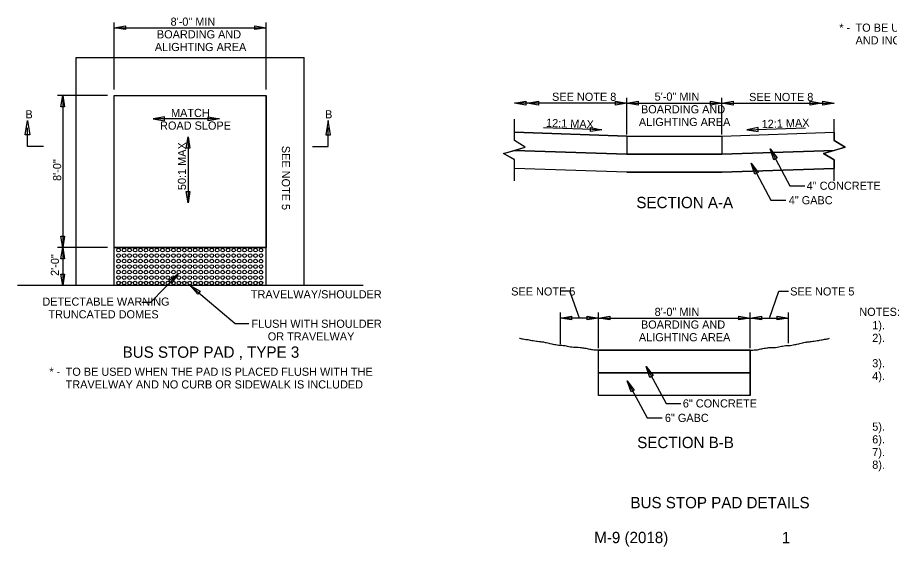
# Model space of a CAD drawing. Extents: x 1.3 to 18, y 0.6 to 10.4.
# Drawn here: x 1.34 to 10.97, y 0.57 to 6.42 of the extents above; entities that cross this region are included whole.
import ezdxf

# ---------------------------------------------------------------- set-up
doc = ezdxf.new("R2010")
doc.units = 0
for name, color, linetype in [('SD_P_Dimension Lines', 7, 'Continuous'), ('SD_P_Dimension Text', 7, 'Continuous'), ('SD_P_Prop Object Lines', 7, 'Continuous'), ('SD_P_Shading', 7, 'Continuous'), ('SD_P_Subtitles', 7, 'Continuous'), ('SD_X_Exist Hidden Lines', 7, 'Continuous'), ('SD_X_Exist Object Lines', 7, 'Continuous')]:
    doc.layers.add(name, color=color, linetype=linetype)

msp = doc.modelspace()

# ---------------------------------------------------------------- linework, layer by layer
at = {"layer": 'SD_P_Dimension Lines'}
for p, q in [((2.4068, 5.6199), (2.4068, 6.3622)), ((4.0845, 5.6199), (4.0845, 6.3622)), ((2.4068, 6.3022), (4.0845, 6.3022)), ((2.3329, 5.5552), (1.7777, 5.5552)), ((1.8377, 5.5552), (1.8377, 3.8775)), ((8.0663, 5.1222), (8.0663, 5.5301)), ((9.1149, 5.1222), (9.1149, 5.5301)), ((8.0663, 5.4701), (6.8246, 5.4701)), ((8.0663, 5.4701), (9.1149, 5.4701)), ((9.1149, 5.4701), (10.357, 5.4701)), ((3.5665, 5.2968), (2.837, 5.2968)), ((1.4232, 5.1217), (1.449, 5.278)), ((1.449, 5.278), (1.4757, 5.1218)), ((4.7696, 5.278), (4.7429, 5.1218)), ((4.7954, 5.1217), (4.7696, 5.278)), ((1.4757, 5.1218), (1.4232, 5.1217)), ((1.449, 4.9911), (1.449, 5.1971)), ((4.7429, 5.1218), (4.7954, 5.1217)), ((4.7696, 4.9911), (4.7696, 5.1971)), ((7.79, 5.1752), (7.1442, 5.1968)), ((9.3912, 5.1752), (10.037, 5.1968)), ((3.2207, 5.0974), (3.2207, 4.3679)), ((1.623, 4.9911), (1.449, 4.9911)), ((4.5956, 4.9911), (4.7696, 4.9911)), ((9.648, 4.966), (9.8671, 4.559)), ((9.4388, 4.806), (9.6578, 4.399)), ((9.8671, 4.559), (10.0314, 4.559)), ((9.6578, 4.399), (9.8221, 4.399)), ((2.3329, 3.8775), (1.7777, 3.8775)), ((1.8377, 3.8775), (1.8377, 3.4581)), ((2.8091, 3.2746), (3.1129, 3.5833)), ((3.2457, 3.4581), (3.7397, 3.0387)), ((7.4373, 3.3949), (7.331, 3.3949)), ((7.5417, 3.098), (7.4373, 3.3949)), ((9.6395, 3.098), (9.7439, 3.3949)), ((9.7439, 3.3949), (9.8502, 3.3949)), ((2.7091, 3.2746), (2.8091, 3.2746)), ((7.3317, 2.8096), (7.3317, 3.158)), ((7.7517, 3.098), (7.3317, 3.098)), ((7.7517, 2.7634), (7.7517, 3.158)), ((7.7517, 3.098), (9.4295, 3.098)), ((9.4295, 2.7634), (9.4295, 3.158)), ((9.4295, 3.098), (9.8495, 3.098)), ((9.8495, 2.8194), (9.8495, 3.158)), ((3.7397, 3.0387), (3.8926, 3.0387)), ((8.2803, 2.5628), (8.4993, 2.1558)), ((8.071, 2.4028), (8.2901, 1.9958)), ((8.4993, 2.1558), (8.6636, 2.1558)), ((8.2901, 1.9958), (8.4544, 1.9958))]:
    msp.add_line(p, q, dxfattribs=at)
for points in [[(2.5318, 6.2814), (2.4068, 6.3022), (2.5318, 6.323)], [(3.9595, 6.323), (4.0845, 6.3022), (3.9595, 6.2814)], [(1.8169, 5.4302), (1.8377, 5.5552), (1.8585, 5.4302)], [(6.9496, 5.4493), (6.8246, 5.4701), (6.9496, 5.4909)], [(7.0896, 5.4493), (6.9646, 5.4701), (7.0896, 5.4909)], [(7.9413, 5.4909), (8.0663, 5.4701), (7.9413, 5.4493)], [(8.1913, 5.4493), (8.0663, 5.4701), (8.1913, 5.4909)], [(8.9899, 5.4909), (9.1149, 5.4701), (8.9899, 5.4493)], [(9.2399, 5.4493), (9.1149, 5.4701), (9.2399, 5.4909)], [(10.092, 5.4909), (10.217, 5.4701), (10.092, 5.4493)], [(10.232, 5.4909), (10.357, 5.4701), (10.232, 5.4493)], [(2.962, 5.3176), (2.837, 5.2968), (2.962, 5.276)], [(3.4415, 5.3176), (3.5665, 5.2968), (3.4415, 5.276)], [(7.6657, 5.2001), (7.79, 5.1752), (7.6643, 5.1586)], [(9.5155, 5.2001), (9.3912, 5.1752), (9.5169, 5.1586)], [(3.1999, 4.9724), (3.2207, 5.0974), (3.2415, 4.9724)], [(9.689, 4.8461), (9.648, 4.966), (9.7256, 4.8658)], [(9.4797, 4.6861), (9.4388, 4.806), (9.5163, 4.7058)], [(3.2415, 4.4929), (3.2207, 4.3679), (3.1999, 4.4929)], [(1.8585, 4.0025), (1.8377, 3.8775), (1.8169, 4.0025)], [(1.8169, 3.7525), (1.8377, 3.8775), (1.8585, 3.7525)], [(1.8585, 3.5831), (1.8377, 3.4581), (1.8169, 3.5831)], [(3.0401, 3.4796), (3.1129, 3.5833), (3.0104, 3.5088)], [(3.3275, 3.3613), (3.2457, 3.4581), (3.3544, 3.393)], [(7.4567, 3.0772), (7.3317, 3.098), (7.4567, 3.1188)], [(7.6267, 3.1188), (7.7517, 3.098), (7.6267, 3.0772)], [(7.8767, 3.0772), (7.7517, 3.098), (7.8767, 3.1188)], [(9.3045, 3.1188), (9.4295, 3.098), (9.3045, 3.0772)], [(9.5545, 3.0772), (9.4295, 3.098), (9.5545, 3.1188)], [(9.7245, 3.1188), (9.8495, 3.098), (9.7245, 3.0772)], [(8.3212, 2.4429), (8.2803, 2.5628), (8.3578, 2.4626)], [(8.112, 2.2829), (8.071, 2.4028), (8.1486, 2.3026)]]:
    msp.add_lwpolyline(points, close=True, dxfattribs=at)
at = {"layer": 'SD_P_Prop Object Lines'}
for p, q in [((2.4068, 3.8775), (2.4068, 5.5552)), ((2.4068, 5.5552), (4.0845, 5.5552)), ((4.0845, 3.8775), (4.0845, 5.5552)), ((8.0663, 5.1066), (6.8244, 5.1482)), ((8.0663, 5.1066), (8.0663, 4.9066)), ((8.0663, 5.1066), (9.1149, 5.1066)), ((9.1149, 5.1066), (10.3568, 5.1482)), ((9.1149, 5.1066), (9.1149, 4.9066)), ((8.0663, 4.9066), (6.8244, 4.9482)), ((9.1149, 4.9066), (10.3568, 4.9482)), ((8.0663, 4.9066), (9.1149, 4.9066)), ((8.0663, 4.7066), (6.8244, 4.7482)), ((9.1149, 4.7066), (10.3568, 4.7482)), ((8.0663, 4.7066), (9.1149, 4.7066)), ((2.4068, 3.4581), (2.4068, 3.8775)), ((2.4068, 3.8775), (4.0845, 3.8775)), ((4.0845, 3.4581), (4.0845, 3.8775)), ((5.1543, 3.4581), (1.3371, 3.4581)), ((9.4295, 2.7412), (7.7517, 2.7412)), ((7.7517, 2.2412), (7.7517, 2.7412)), ((9.4295, 2.2412), (9.4295, 2.7412)), ((9.4295, 2.4912), (7.7517, 2.4912)), ((9.4295, 2.2412), (7.7517, 2.2412))]:
    msp.add_line(p, q, dxfattribs=at)
at = {"layer": 'SD_P_Shading'}
for points in [[(2.4068, 5.5552), (4.0845, 5.5552), (4.0845, 3.8775), (2.4068, 3.8775)], [(6.944, 4.9837), (6.8246, 5.0559), (6.8244, 5.1482), (8.0663, 5.1066), (9.1149, 5.1066), (10.3568, 5.1482), (10.357, 5.0559), (10.4764, 4.9837), (10.3568, 4.9482), (9.1149, 4.9066), (8.0663, 4.9066), (6.8244, 4.9482)], [(6.8244, 4.8482), (6.7048, 4.9127), (6.8244, 4.9482), (8.0663, 4.9066), (9.1149, 4.9066), (10.3568, 4.9482), (10.2372, 4.9127), (10.357, 4.8449), (10.3568, 4.7482), (9.1149, 4.7066), (8.0663, 4.7066), (6.8244, 4.7482)], [(7.7517, 2.7412), (9.4295, 2.7412), (9.4295, 2.4912), (7.7517, 2.4912)], [(7.7517, 2.4912), (9.4295, 2.4912), (9.4295, 2.2412), (7.7517, 2.2412)]]:
    msp.add_lwpolyline(points, close=True, dxfattribs=at)
at = {"layer": 'SD_X_Exist Hidden Lines'}
for p, q in [((1.9868, 3.4581), (1.9868, 5.9752)), ((1.9868, 5.9752), (4.5045, 5.9752)), ((4.5045, 3.4581), (4.5045, 5.9752))]:
    msp.add_line(p, q, dxfattribs=at)
at = {"layer": 'SD_X_Exist Object Lines'}
for p, q in [((6.8246, 5.0559), (6.8246, 5.2923)), ((10.357, 5.0559), (10.357, 5.2923)), ((6.944, 4.9837), (6.8246, 5.0559)), ((10.4764, 4.9837), (10.357, 5.0559)), ((6.7048, 4.9127), (6.944, 4.9837)), ((6.8246, 4.8449), (6.7048, 4.9127)), ((10.2372, 4.9127), (10.4764, 4.9837)), ((10.357, 4.8449), (10.2372, 4.9127)), ((6.8244, 4.6118), (6.8244, 4.8482)), ((10.3568, 4.6118), (10.3568, 4.8482))]:
    msp.add_line(p, q, dxfattribs=at)
for points in [[(7.7625, 2.7383), (7.7517, 2.7412), (7.739, 2.7425), (7.7287, 2.7425), (7.7134, 2.7438), (7.7032, 2.7438), (7.6879, 2.745), (7.6777, 2.7463), (7.6674, 2.7501), (7.6559, 2.7514), (7.6419, 2.7553), (7.6304, 2.7578), (7.6163, 2.7616), (7.6023, 2.7629), (7.5895, 2.7655), (7.5755, 2.7668), (7.564, 2.768), (7.5499, 2.7693), (7.5282, 2.7706), (7.518, 2.7706), (7.5027, 2.7706), (7.4912, 2.7706), (7.4784, 2.7706), (7.4592, 2.7744), (7.4426, 2.777), (7.426, 2.7808), (7.4107, 2.7847), (7.3992, 2.7872), (7.3826, 2.7898), (7.3634, 2.7923), (7.3494, 2.7936), (7.3353, 2.7949), (7.3238, 2.7949), (7.3111, 2.7949), (7.297, 2.7974), (7.2817, 2.8), (7.2676, 2.8025), (7.2523, 2.8051), (7.2408, 2.8077), (7.2191, 2.8128), (7.2089, 2.8166), (7.1948, 2.8204), (7.1769, 2.823), (7.1667, 2.8255), (7.1488, 2.8294), (7.1373, 2.8307), (7.1271, 2.8319), (7.1156, 2.8332), (7.1041, 2.8345), (7.0926, 2.8358), (7.0799, 2.8383), (7.0671, 2.8396), (7.0505, 2.8422), (7.0326, 2.8447), (7.0185, 2.8473), (7.0007, 2.8498), (6.9904, 2.8537), (6.9751, 2.8562), (6.9636, 2.8575), (6.9496, 2.8588), (6.9355, 2.8613), (6.9202, 2.8626), (6.9087, 2.8652), (6.8985, 2.8677), (6.8883, 2.8703), (6.8806, 2.8728)], [(9.4232, 2.7395), (9.4339, 2.7424), (9.4467, 2.7437), (9.4569, 2.7437), (9.4722, 2.745), (9.4825, 2.745), (9.4978, 2.7462), (9.508, 2.7475), (9.5182, 2.7514), (9.5297, 2.7526), (9.5438, 2.7565), (9.5553, 2.759), (9.5693, 2.7629), (9.5834, 2.7641), (9.5961, 2.7667), (9.6102, 2.768), (9.6217, 2.7692), (9.6357, 2.7705), (9.6575, 2.7718), (9.6677, 2.7718), (9.683, 2.7718), (9.6945, 2.7718), (9.7073, 2.7718), (9.7264, 2.7756), (9.743, 2.7782), (9.7596, 2.782), (9.775, 2.7859), (9.7865, 2.7884), (9.8031, 2.791), (9.8222, 2.7935), (9.8363, 2.7948), (9.8503, 2.7961), (9.8618, 2.7961), (9.8746, 2.7961), (9.8887, 2.7986), (9.904, 2.8012), (9.918, 2.8037), (9.9334, 2.8063), (9.9449, 2.8089), (9.9666, 2.814), (9.9768, 2.8178), (9.9908, 2.8216), (10.0087, 2.8242), (10.0189, 2.8267), (10.0368, 2.8306), (10.0483, 2.8319), (10.0585, 2.8331), (10.07, 2.8344), (10.0815, 2.8357), (10.093, 2.837), (10.1058, 2.8395), (10.1186, 2.8408), (10.1352, 2.8434), (10.1531, 2.8459), (10.1671, 2.8485), (10.185, 2.851), (10.1952, 2.8549), (10.2105, 2.8574), (10.222, 2.8587), (10.2361, 2.86), (10.2501, 2.8625), (10.2655, 2.8638), (10.277, 2.8664), (10.2872, 2.8689), (10.2974, 2.8715), (10.3051, 2.874)]]:
    msp.add_lwpolyline(points, dxfattribs=at)
for centre in [(2.4543, 3.8474), (2.5147, 3.8474), (2.5752, 3.8474), (2.6357, 3.8474), (2.6962, 3.8474), (2.7566, 3.8474), (2.8171, 3.8474), (2.8776, 3.8474), (2.9381, 3.8474), (2.9985, 3.8474), (3.059, 3.8474), (3.1195, 3.8474), (3.18, 3.8474), (3.2405, 3.8474), (3.3009, 3.8474), (3.3614, 3.8474), (3.4219, 3.8474), (3.4824, 3.8474), (3.5428, 3.8474), (3.6033, 3.8474), (3.6638, 3.8474), (3.7243, 3.8474), (3.7847, 3.8474), (3.8452, 3.8474), (3.9057, 3.8474), (3.9662, 3.8474), (4.0267, 3.8474), (2.4543, 3.7869), (2.5147, 3.7869), (2.5752, 3.7869), (2.6357, 3.7869), (2.6962, 3.7869), (2.7566, 3.7869), (2.8171, 3.7869), (2.8776, 3.7869), (2.9381, 3.7869), (2.9985, 3.7869), (3.059, 3.7869), (3.1195, 3.7869), (3.18, 3.7869), (3.2405, 3.7869), (3.3009, 3.7869), (3.3614, 3.7869), (3.4219, 3.7869), (3.4824, 3.7869), (3.5428, 3.7869), (3.6033, 3.7869), (3.6638, 3.7869), (3.7243, 3.7869), (3.7847, 3.7869), (3.8452, 3.7869), (3.9057, 3.7869), (3.9662, 3.7869), (4.0267, 3.7869), (2.4543, 3.7264), (2.4543, 3.666), (2.5147, 3.7264), (2.5147, 3.666), (2.5752, 3.7264), (2.5752, 3.666), (2.6357, 3.7264), (2.6357, 3.666), (2.6962, 3.7264), (2.6962, 3.666), (2.7566, 3.7264), (2.7566, 3.666), (2.8171, 3.7264), (2.8171, 3.666), (2.8776, 3.7264), (2.8776, 3.666), (2.9381, 3.7264), (2.9381, 3.666), (2.9985, 3.7264), (2.9985, 3.666), (3.059, 3.7264), (3.059, 3.666), (3.1195, 3.7264), (3.1195, 3.666), (3.18, 3.7264), (3.18, 3.666), (3.2405, 3.7264), (3.2405, 3.666), (3.3009, 3.7264), (3.3009, 3.666), (3.3614, 3.7264), (3.3614, 3.666), (3.4219, 3.7264), (3.4219, 3.666), (3.4824, 3.7264), (3.4824, 3.666), (3.5428, 3.7264), (3.5428, 3.666), (3.6033, 3.7264), (3.6033, 3.666), (3.6638, 3.7264), (3.6638, 3.666), (3.7243, 3.7264), (3.7243, 3.666), (3.7847, 3.7264), (3.7847, 3.666), (3.8452, 3.7264), (3.8452, 3.666), (3.9057, 3.7264), (3.9057, 3.666), (3.9662, 3.7264), (3.9662, 3.666), (4.0267, 3.7264), (4.0267, 3.666), (2.4543, 3.6055), (2.4543, 3.545), (2.5147, 3.6055), (2.5147, 3.545), (2.5752, 3.6055), (2.5752, 3.545), (2.6357, 3.6055), (2.6357, 3.545), (2.6962, 3.6055), (2.6962, 3.545), (2.7566, 3.6055), (2.7566, 3.545), (2.8171, 3.6055), (2.8171, 3.545), (2.8776, 3.6055), (2.8776, 3.545), (2.9381, 3.6055), (2.9381, 3.545), (2.9985, 3.6055), (2.9985, 3.545), (3.059, 3.6055), (3.059, 3.545), (3.1195, 3.6055), (3.1195, 3.545), (3.18, 3.6055), (3.18, 3.545), (3.2405, 3.6055), (3.2405, 3.545), (3.3009, 3.6055), (3.3009, 3.545), (3.3614, 3.6055), (3.3614, 3.545), (3.4219, 3.6055), (3.4219, 3.545), (3.4824, 3.6055), (3.4824, 3.545), (3.5428, 3.6055), (3.5428, 3.545), (3.6033, 3.6055), (3.6033, 3.545), (3.6638, 3.6055), (3.6638, 3.545), (3.7243, 3.6055), (3.7243, 3.545), (3.7847, 3.6055), (3.7847, 3.545), (3.8452, 3.6055), (3.8452, 3.545), (3.9057, 3.6055), (3.9057, 3.545), (3.9662, 3.6055), (3.9662, 3.545), (4.0267, 3.6055), (4.0267, 3.545), (2.4543, 3.4845), (2.5147, 3.4845), (2.5752, 3.4845), (2.6357, 3.4845), (2.6962, 3.4845), (2.7566, 3.4845), (2.8171, 3.4845), (2.8776, 3.4845), (2.9381, 3.4845), (2.9985, 3.4845), (3.059, 3.4845), (3.1195, 3.4845), (3.18, 3.4845), (3.2405, 3.4845), (3.3009, 3.4845), (3.3614, 3.4845), (3.4219, 3.4845), (3.4824, 3.4845), (3.5428, 3.4845), (3.6033, 3.4845), (3.6638, 3.4845), (3.7243, 3.4845), (3.7847, 3.4845), (3.8452, 3.4845), (3.9057, 3.4845), (3.9662, 3.4845), (4.0267, 3.4845)]:
    msp.add_circle(centre, 0.0203, dxfattribs=at)

# ---------------------------------------------------------------- texts
at = {"layer": 'SD_P_Dimension Lines'}
for s, height, p in [('* -', 0.09, (10.4114, 6.2584)), ('TO BE USED WHEN THE PAD IS PLACED BEHIND CURB', 0.09, (10.5914, 6.2584)), ('AND INCLUDES A SIDEWALK WITH A GRASS STRIP', 0.09, (10.5914, 6.1184)), ('SEE NOTE 8', 0.09, (7.2406, 5.4957)), ('SEE NOTE 8', 0.09, (9.4163, 5.4931)), ('MATCH', 0.09, (3.0326, 5.3172)), ('ROAD SLOPE', 0.09, (2.9123, 5.1772)), ('4" CONCRETE', 0.09, (10.0521, 4.5135)), ('4" GABC', 0.09, (9.8541, 4.3533)), ('NOTES:', 0.09, (10.6334, 3.1212)), ('1).', 0.09, (10.7758, 2.9733)), ('2).', 0.09, (10.7758, 2.8333)), ('3).', 0.09, (10.7758, 2.5533)), ('* -', 0.09, (1.6894, 2.4599)), ('TO BE USED WHEN THE PAD IS PLACED FLUSH WITH THE', 0.09, (1.8694, 2.4599)), ('4).', 0.09, (10.7758, 2.4133)), ('TRAVELWAY AND NO CURB OR SIDEWALK IS INCLUDED', 0.09, (1.8694, 2.3199)), ('6" CONCRETE', 0.09, (8.6844, 2.1103)), ('6" GABC', 0.09, (8.4864, 1.9501)), ('5).', 0.09, (10.7758, 1.8533)), ('6).', 0.09, (10.7758, 1.7133)), ('7).', 0.09, (10.7758, 1.5733)), ('8).', 0.09, (10.7758, 1.4333)), ('BUS STOP PAD DETAILS', 0.125, (8.106, 0.9973)), ('M-9 (2018)', 0.125, (7.706, 0.6123)), ('1', 0.125, (9.777, 0.6119))]:
    msp.add_text(s, height=height, dxfattribs=at).set_placement(p)
for s, rotation, p in [('12:1 MAX', 358.16897, (7.1726, 5.2083)), ('12:1 MAX', 1.83103, (9.5559, 5.1938)), ('50:1 MAX', 90, (3.1982, 4.5101))]:
    msp.add_text(s, height=0.09, rotation=rotation, dxfattribs=at).set_placement(p)
at = {"layer": 'SD_P_Dimension Text'}
for s, p in [('8\'-0" MIN', (3.0279, 6.325)), ('BOARDING AND', (2.8771, 6.185)), ('ALIGHTING AREA', (2.8542, 6.045)), ('5\'-0" MIN', (8.3729, 5.4975)), ('BOARDING AND', (8.222, 5.3575)), ('B', (1.4254, 5.3021)), ('B', (4.7339, 5.3021)), ('ALIGHTING AREA', (8.1991, 5.2175)), ('TRAVELWAY/SHOULDER', (3.9146, 3.315)), ('SEE NOTE 5', (6.789, 3.3466)), ('SEE NOTE 5', (9.8698, 3.3466)), ('DETECTABLE WARNING', (1.6124, 3.2338)), ('TRUNCATED DOMES', (1.679, 3.0938)), ('8\'-0" MIN', (8.3729, 3.1208)), ('FLUSH WITH SHOULDER', (3.9221, 2.9899)), ('BOARDING AND', (8.222, 2.9808)), ('OR TRAVELWAY', (4.101, 2.8499)), ('ALIGHTING AREA', (8.1991, 2.8408))]:
    msp.add_text(s, height=0.09, dxfattribs=at).set_placement(p)
for s, rotation, p in [('SEE NOTE 5', 270, (4.2567, 4.9987)), ('8\'-0"', 90, (1.82, 4.611)), ('2\'-0"', 90, (1.7958, 3.5625))]:
    msp.add_text(s, height=0.09, rotation=rotation, dxfattribs=at).set_placement(p)
at = {"layer": 'SD_P_Subtitles'}
for s, p in [('SECTION A-A', (8.1715, 4.3106)), ('BUS STOP PAD , TYPE 3', (2.4985, 2.6589)), ('SECTION B-B', (8.1805, 1.6613))]:
    msp.add_text(s, height=0.125, dxfattribs=at).set_placement(p)

doc.saveas('drawing.dxf')
